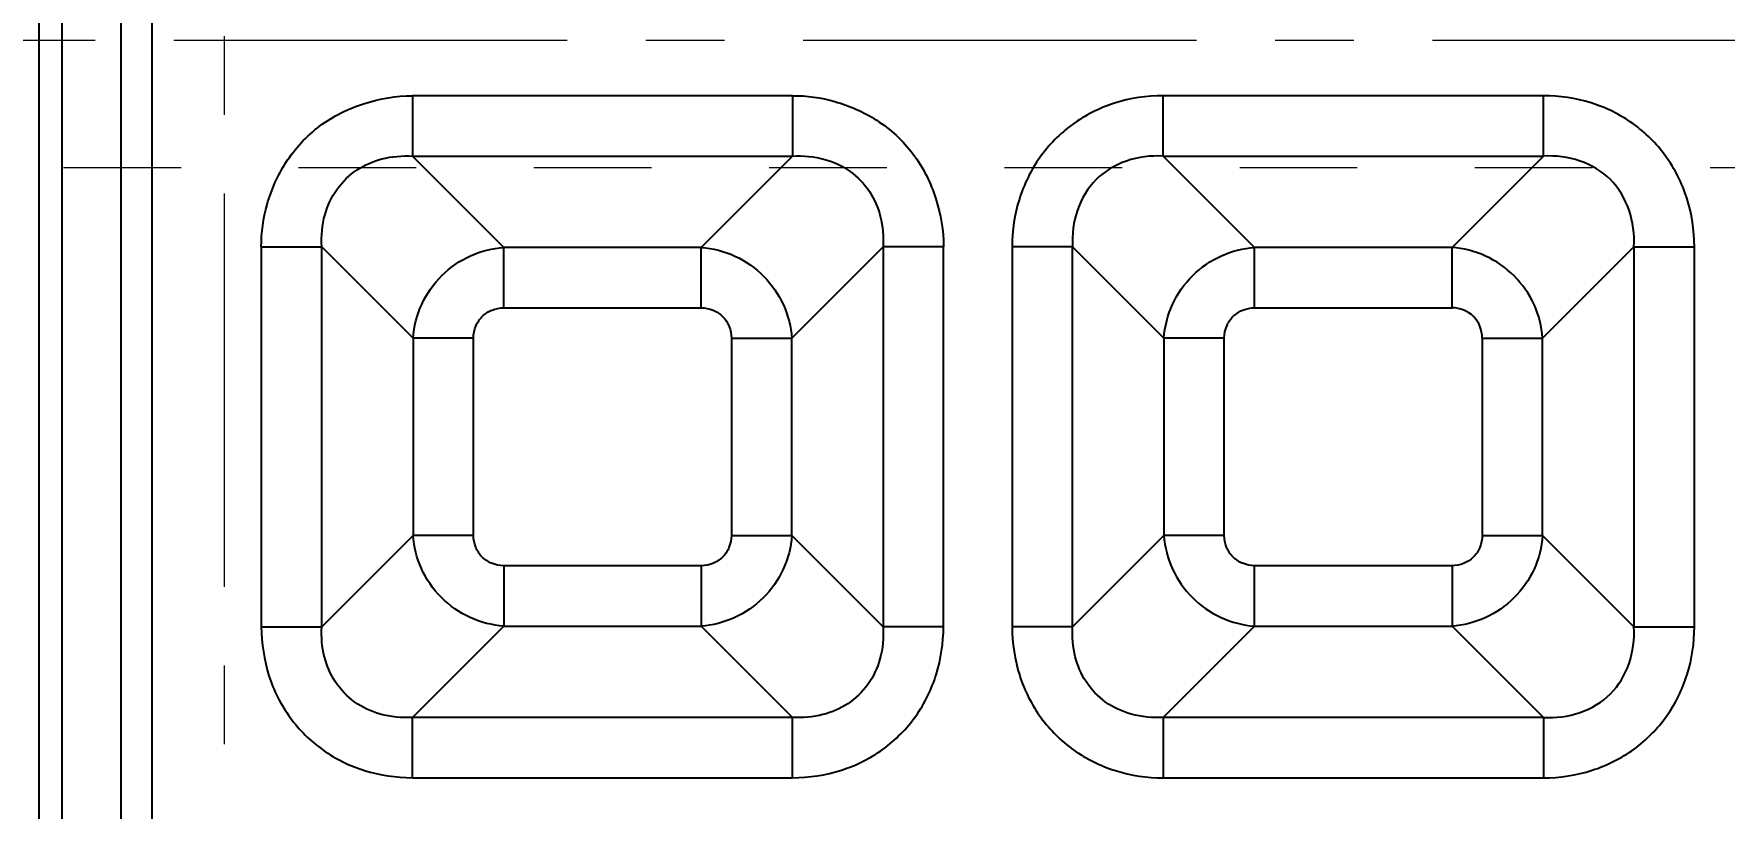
# Model space of a CAD drawing. Header units: millimetres. Extents: x 2750 to 4049, y 1371 to 1831.
# Drawn here: x 3823.7 to 3876.9, y 1569.1 to 1593.5 of the extents above; entities that cross this region are included whole.
import ezdxf

# ---------------------------------------------------------------- set-up
doc = ezdxf.new("R2010")
doc.units = ezdxf.units.MM
doc.linetypes.add('CENTER', pattern=[0.6, 0.375, -0.075, 0.075, -0.075])
doc.linetypes.add('HIDDEN', pattern=[0.2, 0.1, -0.1])
doc.layers.add('center', color=1, linetype='CENTER', lineweight=9)
doc.layers.add('cool', color=153, linetype='HIDDEN', lineweight=9)
doc.styles.get("Standard").update_dxf_attribs({"font": 'arial.ttf'})
doc.dimstyles.get("Standard").update_dxf_attribs({"dimtxt": 0.18, "dimasz": 0.18, "dimexe": 0.18, "dimexo": 0.0625, "dimgap": 0.09, "dimtad": 0, "dimtih": 1, "dimtoh": 1, "dimzin": 0, "dimdsep": 46, "dimtxsty": 'Standard', "dimcen": 0.09, "dimadec": 0, "dimazin": 0, "dimtfac": 1, "dimtofl": 0, "dimtmove": 0, "dimatfit": 3, "dimfxl": 0, "dimtolj": 1, "dimtzin": 0, "dimarcsym": 0})

# ---------------------------------------------------------------- blocks, each defined once
blk = doc.blocks.new('*D161')
at = {"color": 4, "lineweight": -2, "transparency": 16777216}
blk.add_line((3963.692, 1593.29), (3999.151, 1593.29), dxfattribs=at)
at = {"layer": 'Defpoints', "color": 0, "transparency": 16777216}
for p in [(3829.681, 1617.29), (3963.692, 1593.29), (3999.151, 1593.29)]:
    blk.add_point(p, dxfattribs=at)
at = {"color": 6, "transparency": 16777216, "insert": (4007.622, 1593.29), "char_height": 5, "attachment_point": 5}
blk.add_mtext('\\A1;24.00', dxfattribs=at)
blk = doc.blocks.new('*D162')
at = {"color": 4, "lineweight": -2, "transparency": 16777216}
for p, q in [((3979.151, 1549.291), (3989.151, 1561.29)), ((3989.151, 1561.29), (3999.151, 1561.29)), ((3921.077, 1549.291), (3979.151, 1549.291))]:
    blk.add_line(p, q, dxfattribs=at)
at = {"layer": 'Defpoints', "color": 0, "transparency": 16777216}
for p in [(3829.681, 1617.29), (3999.151, 1561.29), (3921.077, 1549.291)]:
    blk.add_point(p, dxfattribs=at)
at = {"color": 6, "transparency": 16777216, "insert": (4007.593, 1561.29), "char_height": 5, "attachment_point": 5}
blk.add_mtext('\\A1;68.00', dxfattribs=at)
blk = doc.blocks.new('*D163')
at = {"color": 4, "lineweight": -2, "transparency": 16777216}
blk.add_line((3956.19, 1535.29), (3999.151, 1535.29), dxfattribs=at)
at = {"layer": 'Defpoints', "color": 0, "transparency": 16777216}
for p in [(3829.681, 1617.29), (3956.19, 1535.29), (3999.151, 1535.29)]:
    blk.add_point(p, dxfattribs=at)
at = {"color": 6, "transparency": 16777216, "insert": (4007.583, 1535.29), "char_height": 5, "attachment_point": 5}
blk.add_mtext('\\A1;82.00', dxfattribs=at)
blk = doc.blocks.new('*D164')
at = {"color": 4, "lineweight": -2, "transparency": 16777216}
blk.add_line((3866.081, 1509.29), (3999.151, 1509.29), dxfattribs=at)
at = {"layer": 'Defpoints', "color": 0, "transparency": 16777216}
for p in [(3829.681, 1617.29), (3866.081, 1509.29), (3999.151, 1509.29)]:
    blk.add_point(p, dxfattribs=at)
at = {"color": 6, "transparency": 16777216, "insert": (4009.286, 1509.29), "char_height": 5, "attachment_point": 5}
blk.add_mtext('\\A1;108.00', dxfattribs=at)
blk = doc.blocks.new('*D171')
at = {"color": 4, "lineweight": -2, "transparency": 16777216}
blk.add_line((3829.681, 1457.289), (3829.681, 1452.826), dxfattribs=at)
at = {"layer": 'Defpoints', "color": 0, "transparency": 16777216}
for p in [(3829.681, 1617.29), (3829.681, 1457.289), (3829.681, 1452.826)]:
    blk.add_point(p, dxfattribs=at)
at = {"color": 6, "transparency": 16777216, "insert": (3829.681, 1446.341), "char_height": 5, "attachment_point": 5, "rotation": 90}
blk.add_mtext('\\A1;0.00', dxfattribs=at)
blk = doc.blocks.new('*D172')
at = {"color": 4, "lineweight": -2, "transparency": 16777216}
blk.add_line((3861.681, 1504.89), (3861.681, 1452.826), dxfattribs=at)
at = {"layer": 'Defpoints', "color": 0, "transparency": 16777216}
for p in [(3829.681, 1617.29), (3861.681, 1504.89), (3861.681, 1452.826)]:
    blk.add_point(p, dxfattribs=at)
at = {"color": 6, "transparency": 16777216, "insert": (3861.681, 1444.4), "char_height": 5, "attachment_point": 5, "rotation": 90}
blk.add_mtext('\\A1;32.00', dxfattribs=at)
blk = doc.blocks.new('*D173')
at = {"color": 4, "lineweight": -2, "transparency": 16777216}
for p, q in [((3916.677, 1544.891), (3916.677, 1472.826)), ((3916.677, 1472.826), (3924.677, 1462.826)), ((3924.677, 1462.826), (3924.677, 1452.826))]:
    blk.add_line(p, q, dxfattribs=at)
at = {"layer": 'Defpoints', "color": 0, "transparency": 16777216}
for p in [(3829.681, 1617.29), (3916.677, 1544.891), (3924.677, 1452.826)]:
    blk.add_point(p, dxfattribs=at)
at = {"color": 6, "transparency": 16777216, "insert": (3924.677, 1444.395), "char_height": 5, "attachment_point": 5, "rotation": 90}
blk.add_mtext('\\A1;87.00', dxfattribs=at)
blk = doc.blocks.new('*D183')
at = {"color": 4, "lineweight": -2, "transparency": 16777216}
blk.add_line((3695.67, 1593.29), (3660.211, 1593.29), dxfattribs=at)
at = {"layer": 'Defpoints', "color": 0, "transparency": 16777216}
for p in [(3829.681, 1617.29), (3660.211, 1593.29), (3695.67, 1593.29)]:
    blk.add_point(p, dxfattribs=at)
at = {"color": 6, "transparency": 16777216, "insert": (3651.741, 1593.29), "char_height": 5, "attachment_point": 5}
blk.add_mtext('\\A1;24.00', dxfattribs=at)
blk = doc.blocks.new('*D184')
at = {"color": 4, "lineweight": -2, "transparency": 16777216}
for p, q in [((3670.211, 1561.29), (3660.211, 1561.29)), ((3680.211, 1549.291), (3670.211, 1561.29)), ((3738.285, 1549.291), (3680.211, 1549.291))]:
    blk.add_line(p, q, dxfattribs=at)
at = {"layer": 'Defpoints', "color": 0, "transparency": 16777216}
for p in [(3829.681, 1617.29), (3660.211, 1561.29), (3738.285, 1549.291)]:
    blk.add_point(p, dxfattribs=at)
at = {"color": 6, "transparency": 16777216, "insert": (3651.77, 1561.29), "char_height": 5, "attachment_point": 5}
blk.add_mtext('\\A1;68.00', dxfattribs=at)
blk = doc.blocks.new('*D185')
at = {"color": 4, "lineweight": -2, "transparency": 16777216}
blk.add_line((3703.173, 1535.29), (3660.211, 1535.29), dxfattribs=at)
at = {"layer": 'Defpoints', "color": 0, "transparency": 16777216}
for p in [(3829.681, 1617.29), (3660.211, 1535.29), (3703.173, 1535.29)]:
    blk.add_point(p, dxfattribs=at)
at = {"color": 6, "transparency": 16777216, "insert": (3651.78, 1535.29), "char_height": 5, "attachment_point": 5}
blk.add_mtext('\\A1;82.00', dxfattribs=at)
blk = doc.blocks.new('*D186')
at = {"color": 4, "lineweight": -2, "transparency": 16777216}
blk.add_line((3793.281, 1509.29), (3660.211, 1509.29), dxfattribs=at)
at = {"layer": 'Defpoints', "color": 0, "transparency": 16777216}
for p in [(3829.681, 1617.29), (3660.211, 1509.29), (3793.281, 1509.29)]:
    blk.add_point(p, dxfattribs=at)
at = {"color": 6, "transparency": 16777216, "insert": (3650.077, 1509.29), "char_height": 5, "attachment_point": 5}
blk.add_mtext('\\A1;108.00', dxfattribs=at)
blk = doc.blocks.new('*D192')
at = {"color": 4, "lineweight": -2, "transparency": 16777216}
blk.add_line((3797.681, 1504.89), (3797.681, 1452.826), dxfattribs=at)
at = {"layer": 'Defpoints', "color": 0, "transparency": 16777216}
for p in [(3829.681, 1617.29), (3797.681, 1504.89), (3797.681, 1452.826)]:
    blk.add_point(p, dxfattribs=at)
at = {"color": 6, "transparency": 16777216, "insert": (3797.681, 1444.4), "char_height": 5, "attachment_point": 5, "rotation": 90}
blk.add_mtext('\\A1;32.00', dxfattribs=at)
blk = doc.blocks.new('*D193')
at = {"color": 4, "lineweight": -2, "transparency": 16777216}
for p, q in [((3742.685, 1544.891), (3742.685, 1472.826)), ((3742.685, 1472.826), (3734.655, 1462.826)), ((3734.655, 1462.826), (3734.655, 1452.826))]:
    blk.add_line(p, q, dxfattribs=at)
at = {"layer": 'Defpoints', "color": 0, "transparency": 16777216}
for p in [(3829.681, 1617.29), (3742.685, 1544.891), (3734.655, 1452.826)]:
    blk.add_point(p, dxfattribs=at)
at = {"color": 6, "transparency": 16777216, "insert": (3734.655, 1444.395), "char_height": 5, "attachment_point": 5, "rotation": 90}
blk.add_mtext('\\A1;87.00', dxfattribs=at)

msp = doc.modelspace()

# ---------------------------------------------------------------- linework, layer by layer
at = {"color": 6, "linetype": 'Continuous'}
for p, q in [((3823.834, 1617.463), (3823.836, 1538.301)), ((3824.576, 1538.301), (3824.576, 1617.463)), ((3826.413, 1615.628), (3826.412, 1541.699)), ((3827.401, 1540.21), (3827.401, 1615.628)), ((3847.545, 1591.545), (3835.588, 1591.545)), ((3835.588, 1591.545), (3835.588, 1589.644)), ((3847.545, 1591.545), (3847.545, 1589.644)), ((3871.163, 1591.545), (3859.205, 1591.545)), ((3859.205, 1589.644), (3859.205, 1591.545)), ((3871.163, 1589.644), (3871.163, 1591.545)), ((3835.588, 1589.644), (3847.545, 1589.644)), ((3835.588, 1589.644), (3838.461, 1586.771)), ((3844.672, 1586.771), (3847.545, 1589.644)), ((3859.205, 1589.644), (3871.163, 1589.644)), ((3859.205, 1589.644), (3862.078, 1586.771)), ((3868.29, 1586.771), (3871.163, 1589.644)), ((3830.836, 1586.793), (3830.836, 1574.836)), ((3830.836, 1586.793), (3832.737, 1586.793)), ((3832.737, 1574.836), (3832.737, 1586.793)), ((3835.61, 1583.92), (3832.737, 1586.793)), ((3844.672, 1586.771), (3838.461, 1586.771)), ((3838.461, 1584.871), (3838.461, 1586.771)), ((3844.672, 1584.871), (3844.672, 1586.771)), ((3850.396, 1586.793), (3847.523, 1583.92)), ((3852.296, 1586.793), (3850.396, 1586.793)), ((3850.396, 1586.793), (3850.396, 1574.836)), ((3852.296, 1574.836), (3852.296, 1586.793)), ((3856.354, 1586.793), (3854.454, 1586.793)), ((3854.454, 1586.793), (3854.454, 1574.836)), ((3856.354, 1574.836), (3856.354, 1586.793)), ((3859.227, 1583.92), (3856.354, 1586.793)), ((3868.29, 1586.771), (3862.078, 1586.771)), ((3862.078, 1584.871), (3862.078, 1586.771)), ((3868.29, 1584.871), (3868.29, 1586.771)), ((3874.013, 1586.793), (3871.14, 1583.92)), ((3874.013, 1586.793), (3875.914, 1586.793)), ((3874.013, 1586.793), (3874.013, 1574.836)), ((3875.914, 1574.836), (3875.914, 1586.793)), ((3838.461, 1584.871), (3844.672, 1584.871)), ((3862.078, 1584.871), (3868.29, 1584.871)), ((3837.51, 1583.92), (3835.61, 1583.92)), ((3835.61, 1583.92), (3835.61, 1577.709)), ((3837.51, 1577.709), (3837.51, 1583.92)), ((3845.622, 1583.92), (3847.523, 1583.92)), ((3845.622, 1583.92), (3845.622, 1577.709)), ((3847.523, 1577.709), (3847.523, 1583.92)), ((3861.128, 1583.92), (3859.227, 1583.92)), ((3859.227, 1583.92), (3859.227, 1577.709)), ((3861.128, 1577.709), (3861.128, 1583.92)), ((3869.24, 1583.92), (3871.14, 1583.92)), ((3869.24, 1583.92), (3869.24, 1577.709)), ((3871.14, 1577.709), (3871.14, 1583.92)), ((3832.737, 1574.836), (3835.61, 1577.709)), ((3837.51, 1577.709), (3835.61, 1577.709)), ((3845.622, 1577.709), (3847.523, 1577.709)), ((3847.523, 1577.709), (3850.396, 1574.836)), ((3856.354, 1574.836), (3859.227, 1577.709)), ((3861.128, 1577.709), (3859.227, 1577.709)), ((3869.24, 1577.709), (3871.14, 1577.709)), ((3871.14, 1577.709), (3874.013, 1574.836)), ((3844.672, 1576.759), (3838.461, 1576.759)), ((3838.461, 1576.759), (3838.461, 1574.858)), ((3844.672, 1576.759), (3844.672, 1574.858)), ((3868.29, 1576.759), (3862.078, 1576.759)), ((3862.078, 1574.858), (3862.078, 1576.759)), ((3868.29, 1576.759), (3868.29, 1574.858)), ((3830.836, 1574.836), (3832.737, 1574.836)), ((3838.461, 1574.858), (3835.588, 1571.985)), ((3838.461, 1574.858), (3844.672, 1574.858)), ((3847.545, 1571.985), (3844.672, 1574.858)), ((3852.296, 1574.836), (3850.396, 1574.836)), ((3856.354, 1574.836), (3854.454, 1574.836)), ((3862.078, 1574.858), (3859.205, 1571.985)), ((3862.078, 1574.858), (3868.29, 1574.858)), ((3871.163, 1571.985), (3868.29, 1574.858)), ((3874.013, 1574.836), (3875.914, 1574.836)), ((3847.545, 1571.985), (3835.588, 1571.985)), ((3835.588, 1570.085), (3835.588, 1571.985)), ((3847.545, 1570.085), (3847.545, 1571.985)), ((3871.163, 1571.985), (3859.205, 1571.985)), ((3859.205, 1571.985), (3859.205, 1570.085)), ((3871.163, 1571.985), (3871.163, 1570.085)), ((3835.588, 1570.085), (3847.545, 1570.085)), ((3859.205, 1570.085), (3871.163, 1570.085))]:
    msp.add_line(p, q, dxfattribs=at)
for centre, radius, start, end in [((3829.707, 1622.321), 100.622, 28.40074, 331.59927), ((3829.707, 1622.321), 100.12, 28.40075, 331.59926), ((3829.707, 1622.321), 100.057, 28.37938, 331.62062), ((3829.707, 1622.321), 98.859, 28.37934, 331.62065), ((3823.677, 1622.321), 85.531, 271.61975, 358.38025), ((3823.677, 1622.321), 86.271, 271.61975, 358.38025), ((3823.677, 1622.321), 82.706, 272.93582, 357.06418), ((3823.677, 1622.321), 83.696, 272.93582, 357.06418), ((3829.707, 1622.321), 102.28, 186.15973, 331.08016), ((3829.707, 1622.321), 101.778, 186.19838, 331.08683), ((3829.707, 1622.321), 102.395, 189.52573, 331.07349), ((3823.677, 1622.321), 87.224, 222.36053, 346.47022), ((3823.677, 1622.321), 86.622, 222.36102, 346.47022), ((3823.677, 1622.321), 87.317, 222.43651, 332.51058), ((3823.677, 1622.321), 87.818, 222.43656, 332.51118)]:
    msp.add_arc(centre, radius, start, end, dxfattribs=at)
for points, knots in [([(3830.836, 1586.793), (3830.83, 1587.242), (3830.969, 1588.176), (3831.56, 1589.519), (3832.619, 1590.672), (3834.042, 1591.368), (3835.08, 1591.542), (3835.588, 1591.545)], [0, 0, 0, 0, 0.180472, 0.373927, 0.583386, 0.795688, 1, 1, 1, 1]), ([(3847.545, 1591.545), (3847.994, 1591.551), (3848.927, 1591.412), (3850.271, 1590.821), (3851.424, 1589.762), (3852.12, 1588.339), (3852.294, 1587.301), (3852.296, 1586.793)], [0, 0, 0, 0, 0.180472, 0.373927, 0.583386, 0.795688, 1, 1, 1, 1]), ([(3859.205, 1591.545), (3858.687, 1591.545), (3857.669, 1591.391), (3856.31, 1590.71), (3855.261, 1589.649), (3854.601, 1588.3), (3854.454, 1587.299), (3854.454, 1586.793)], [0, 0, 0, 0, 0.208164, 0.406063, 0.600899, 0.796688, 1, 1, 1, 1]), ([(3875.914, 1586.793), (3875.914, 1587.311), (3875.761, 1588.33), (3875.079, 1589.689), (3874.018, 1590.737), (3872.669, 1591.398), (3871.669, 1591.545), (3871.163, 1591.545)], [0, 0, 0, 0, 0.208164, 0.406063, 0.600899, 0.796688, 1, 1, 1, 1]), ([(3832.737, 1586.793), (3832.717, 1587.132), (3832.774, 1587.777), (3833.172, 1588.633), (3833.814, 1589.252), (3834.653, 1589.614), (3835.268, 1589.663), (3835.588, 1589.644)], [0, 0, 0, 0, 0.221574, 0.413859, 0.604921, 0.790516, 1, 1, 1, 1]), ([(3847.545, 1589.644), (3847.884, 1589.664), (3848.529, 1589.607), (3849.385, 1589.209), (3850.004, 1588.566), (3850.365, 1587.728), (3850.415, 1587.113), (3850.396, 1586.793)], [0, 0, 0, 0, 0.221576, 0.413862, 0.604926, 0.790522, 1, 1, 1, 1]), ([(3859.205, 1589.644), (3858.818, 1589.667), (3858.04, 1589.57), (3857.025, 1588.973), (3856.428, 1587.958), (3856.331, 1587.181), (3856.354, 1586.793)], [0, 0, 0, 0, 0.254779, 0.500001, 0.745226, 1, 1, 1, 1]), ([(3874.013, 1586.793), (3874.037, 1587.181), (3873.939, 1587.958), (3873.342, 1588.973), (3872.327, 1589.57), (3871.55, 1589.667), (3871.163, 1589.644)], [0, 0, 0, 0, 0.254779, 0.500001, 0.745226, 1, 1, 1, 1]), ([(3835.61, 1583.92), (3835.634, 1584.284), (3835.822, 1585.013), (3836.466, 1585.932), (3837.384, 1586.565), (3838.104, 1586.747), (3838.461, 1586.771)], [0, 0, 0, 0, 0.250264, 0.503195, 0.754431, 1, 1, 1, 1]), ([(3844.672, 1586.771), (3845.036, 1586.747), (3845.765, 1586.559), (3846.683, 1585.915), (3847.316, 1584.997), (3847.499, 1584.277), (3847.523, 1583.92)], [0, 0, 0, 0, 0.250267, 0.503196, 0.754432, 1, 1, 1, 1]), ([(3859.227, 1583.92), (3859.252, 1584.284), (3859.439, 1585.013), (3860.084, 1585.932), (3861.002, 1586.565), (3861.721, 1586.747), (3862.078, 1586.771)], [0, 0, 0, 0, 0.250266, 0.503196, 0.754432, 1, 1, 1, 1]), ([(3871.14, 1583.92), (3871.116, 1584.283), (3870.929, 1585.007), (3870.288, 1585.921), (3869.375, 1586.56), (3868.651, 1586.746), (3868.29, 1586.771)], [0, 0, 0, 0, 0.249467, 0.500312, 0.750995, 1, 1, 1, 1]), ([(3837.51, 1583.92), (3837.51, 1584.049), (3837.562, 1584.303), (3837.77, 1584.624), (3838.091, 1584.823), (3838.337, 1584.871), (3838.461, 1584.871)], [0, 0, 0, 0, 0.259887, 0.507024, 0.750759, 1, 1, 1, 1]), ([(3844.672, 1584.871), (3844.801, 1584.871), (3845.055, 1584.819), (3845.376, 1584.611), (3845.574, 1584.29), (3845.622, 1584.044), (3845.622, 1583.92)], [0, 0, 0, 0, 0.259887, 0.507024, 0.750759, 1, 1, 1, 1]), ([(3861.128, 1583.92), (3861.128, 1584.049), (3861.179, 1584.303), (3861.388, 1584.624), (3861.708, 1584.823), (3861.954, 1584.871), (3862.078, 1584.871)], [0, 0, 0, 0, 0.259887, 0.507024, 0.750759, 1, 1, 1, 1]), ([(3838.461, 1574.858), (3838.097, 1574.882), (3837.368, 1575.07), (3836.449, 1575.715), (3835.816, 1576.632), (3835.634, 1577.352), (3835.61, 1577.709)], [0, 0, 0, 0, 0.250267, 0.503198, 0.754435, 1, 1, 1, 1]), ([(3838.461, 1576.759), (3838.332, 1576.759), (3838.078, 1576.81), (3837.757, 1577.019), (3837.558, 1577.339), (3837.51, 1577.585), (3837.51, 1577.709)], [0, 0, 0, 0, 0.259887, 0.507024, 0.750759, 1, 1, 1, 1]), ([(3847.523, 1577.709), (3847.499, 1577.345), (3847.311, 1576.616), (3846.666, 1575.698), (3845.748, 1575.065), (3845.029, 1574.882), (3844.672, 1574.858)], [0, 0, 0, 0, 0.250266, 0.503195, 0.754432, 1, 1, 1, 1]), ([(3845.622, 1577.709), (3845.622, 1577.58), (3845.571, 1577.326), (3845.362, 1577.005), (3845.042, 1576.807), (3844.796, 1576.759), (3844.672, 1576.759)], [0, 0, 0, 0, 0.259887, 0.507024, 0.750759, 1, 1, 1, 1]), ([(3859.227, 1577.709), (3859.252, 1577.346), (3859.439, 1576.622), (3860.079, 1575.708), (3860.993, 1575.069), (3861.716, 1574.883), (3862.078, 1574.858)], [0, 0, 0, 0, 0.249463, 0.500309, 0.750992, 1, 1, 1, 1]), ([(3862.078, 1576.759), (3861.949, 1576.759), (3861.696, 1576.81), (3861.375, 1577.019), (3861.176, 1577.339), (3861.128, 1577.585), (3861.128, 1577.709)], [0, 0, 0, 0, 0.259888, 0.507025, 0.75076, 1, 1, 1, 1]), ([(3871.14, 1577.709), (3871.116, 1577.345), (3870.928, 1576.616), (3870.284, 1575.698), (3869.366, 1575.065), (3868.647, 1574.882), (3868.29, 1574.858)], [0, 0, 0, 0, 0.250268, 0.503197, 0.754433, 1, 1, 1, 1]), ([(3869.24, 1577.709), (3869.24, 1577.58), (3869.189, 1577.326), (3868.98, 1577.005), (3868.659, 1576.807), (3868.413, 1576.759), (3868.29, 1576.759)], [0, 0, 0, 0, 0.259887, 0.507024, 0.750759, 1, 1, 1, 1]), ([(3830.836, 1574.836), (3830.846, 1574.317), (3830.989, 1573.3), (3831.673, 1571.941), (3832.731, 1570.896), (3834.08, 1570.232), (3835.08, 1570.092), (3835.588, 1570.085)], [0, 0, 0, 0, 0.208698, 0.405509, 0.601081, 0.795812, 1, 1, 1, 1]), ([(3835.588, 1571.985), (3835.25, 1571.965), (3834.604, 1572.022), (3833.744, 1572.424), (3833.126, 1573.074), (3832.766, 1573.911), (3832.718, 1574.52), (3832.737, 1574.836)], [0, 0, 0, 0, 0.220919, 0.414624, 0.60824, 0.793208, 1, 1, 1, 1]), ([(3850.396, 1574.836), (3850.416, 1574.497), (3850.359, 1573.852), (3849.961, 1572.996), (3849.318, 1572.377), (3848.48, 1572.015), (3847.865, 1571.966), (3847.545, 1571.985)], [0, 0, 0, 0, 0.221576, 0.413862, 0.604926, 0.790522, 1, 1, 1, 1]), ([(3847.545, 1570.085), (3848.064, 1570.094), (3849.08, 1570.237), (3850.439, 1570.921), (3851.484, 1571.978), (3852.149, 1573.328), (3852.289, 1574.328), (3852.296, 1574.836)], [0, 0, 0, 0, 0.208646, 0.405388, 0.600963, 0.79578, 1, 1, 1, 1]), ([(3854.454, 1574.836), (3854.454, 1574.318), (3854.607, 1573.299), (3855.289, 1571.94), (3856.35, 1570.892), (3857.699, 1570.231), (3858.699, 1570.085), (3859.205, 1570.085)], [0, 0, 0, 0, 0.208165, 0.406138, 0.600977, 0.796675, 1, 1, 1, 1]), ([(3859.205, 1571.985), (3858.868, 1571.965), (3858.221, 1572.022), (3857.361, 1572.424), (3856.743, 1573.074), (3856.383, 1573.911), (3856.335, 1574.52), (3856.354, 1574.836)], [0, 0, 0, 0, 0.220969, 0.414764, 0.608453, 0.793371, 1, 1, 1, 1]), ([(3871.163, 1570.085), (3871.681, 1570.085), (3872.699, 1570.238), (3874.058, 1570.919), (3875.106, 1571.98), (3875.767, 1573.329), (3875.914, 1574.33), (3875.914, 1574.836)], [0, 0, 0, 0, 0.208164, 0.406063, 0.600899, 0.796688, 1, 1, 1, 1]), ([(3871.163, 1571.985), (3871.55, 1571.962), (3872.327, 1572.059), (3873.342, 1572.656), (3873.939, 1573.671), (3874.037, 1574.448), (3874.013, 1574.836)], [0, 0, 0, 0, 0.254779, 0.500001, 0.745226, 1, 1, 1, 1])]:
    msp.add_open_spline(points, degree=3, knots=knots, dxfattribs=at)
msp.add_open_spline([(3869.24, 1583.92), (3869.24, 1584.176), (3869.042, 1584.673), (3868.545, 1584.871), (3868.29, 1584.871)], degree=3, dxfattribs=at)
at = {"layer": 'center', "color": 1, "linetype": 'CENTER', "ltscale": 33}
msp.add_line((3829.681, 1457.291), (3829.681, 1777.291), dxfattribs=at)
at = {"layer": 'cool', "color": 1, "linetype": 'CENTER', "ltscale": 33}
msp.add_line((3669.681, 1593.29), (3989.681, 1593.29), dxfattribs=at)
at = {"layer": 'cool', "ltscale": 37}
msp.add_line((3684.011, 1589.29), (3975.351, 1589.29), dxfattribs=at)

# ---------------------------------------------------------------- dimensions: what is measured, and where the dimension line sits
for feature_location, offset, dtype, origin, picture, middle in [((3793.281, 1509.29), (-133.07, 0), 0, (3829.681, 1617.29), '*D186', (3650.077, 1509.29)), ((3695.67, 1593.29), (-35.459, 0), 0, (3829.681, 1617.29), '*D183', (3651.741, 1593.29)), ((3738.285, 1549.291), (-78.074, 11.999), 0, (3829.681, 1617.29), '*D184', (3651.77, 1561.29)), ((3703.173, 1535.29), (-42.962, 0), 0, (3829.681, 1617.29), '*D185', (3651.78, 1535.29)), ((3742.685, 1544.891), (-8.03, -92.065), 1, (3829.681, 1617.29), '*D193', (3734.655, 1444.395)), ((3797.681, 1504.89), (0, -52.064), 1, (3829.681, 1617.29), '*D192', (3797.681, 1444.4)), ((3829.681421285, 1457.289363451), (0, -4.463288827), 1, (3829.681421285, 1617.29003337), '*D171', (3829.681421285, 1446.34074038)), ((3963.692, 1593.29), (35.459, 0), 0, (3829.681, 1617.29), '*D161', (4007.622, 1593.29)), ((3921.077, 1549.291), (78.074, 11.999), 0, (3829.681, 1617.29), '*D162', (4007.593, 1561.29)), ((3956.19, 1535.29), (42.962, 0), 0, (3829.681, 1617.29), '*D163', (4007.583, 1535.29)), ((3866.081, 1509.29), (133.07, 0), 0, (3829.681, 1617.29), '*D164', (4009.286, 1509.29)), ((3861.681, 1504.89), (0, -52.064), 1, (3829.681, 1617.29), '*D172', (3861.681, 1444.4)), ((3916.677, 1544.891), (8, -92.065), 1, (3829.681, 1617.29), '*D173', (3924.677, 1444.395))]:
    dim = msp.add_ordinate_dim(feature_location=feature_location, offset=offset, dtype=dtype, origin=origin, dimstyle='Standard', override={"dimtxt": 5, "dimasz": 5, "dimexe": 0, "dimexo": 0, "dimgap": 0, "dimtih": 0, "dimtoh": 0, "dimzin": 0, "dimcen": 0, "dimclrd": 4, "dimclre": 4, "dimclrt": 6, "dimadec": 2, "dimtp": 0, "dimtm": 0, "dimtzin": 0})
    dim.commit()
    dim.dimension.update_dxf_attribs({"geometry": picture, "text_midpoint": middle})

doc.saveas('drawing.dxf')
